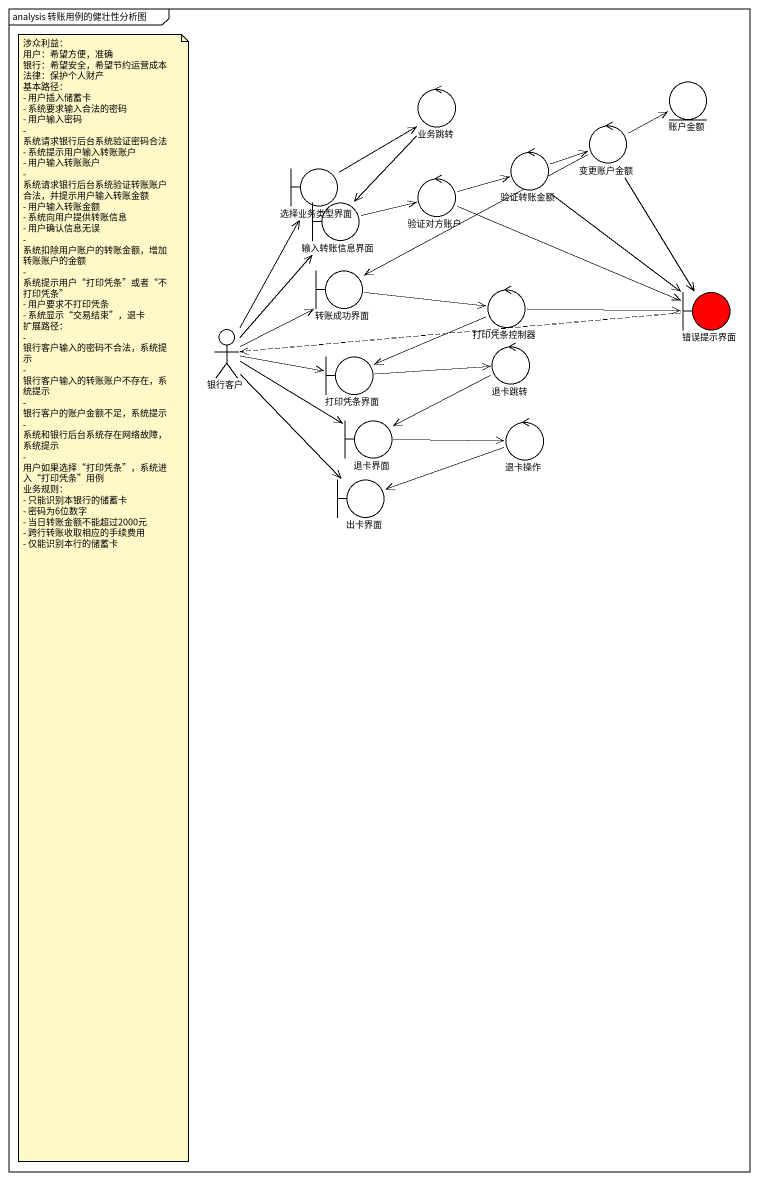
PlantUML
@startuml
mainframe analysis 转账用例的健壮性分析图
control 业务跳转
entity 账户金额
control 变更账户金额
boundary 选择业务类型界面
control 验证转账金额
boundary 输入转账信息界面
control 验证对方账户
boundary 转账成功界面
control 打印凭条控制器
actor 银行客户
boundary 错误提示界面 #FF0000
boundary 打印凭条界面
control 退卡跳转
boundary 退卡界面
control 退卡操作
boundary 出卡界面
业务跳转 --> 输入转账信息界面
变更账户金额 -right-> 账户金额
变更账户金额 -left-> 转账成功界面
变更账户金额 --> 错误提示界面
选择业务类型界面 -up-> 业务跳转
验证转账金额 -right-> 变更账户金额
验证转账金额 --> 错误提示界面
输入转账信息界面 -right-> 验证对方账户
验证对方账户 -right-> 验证转账金额
验证对方账户 -right-> 错误提示界面
转账成功界面 -right-> 打印凭条控制器
打印凭条控制器 -right-> 错误提示界面
打印凭条控制器 -left-> 打印凭条界面
银行客户 -up-> 选择业务类型界面
银行客户 -up-> 输入转账信息界面
银行客户 -up-> 转账成功界面
银行客户 -right-> 打印凭条界面
银行客户 -right-> 退卡界面
银行客户 --> 出卡界面
错误提示界面 .left.> 银行客户
打印凭条界面 -right-> 退卡跳转
退卡跳转 -left-> 退卡界面
退卡界面 -right-> 退卡操作
退卡操作 -left-> 出卡界面
note as N1
  涉众利益：
  用户：希望方便，准确
  银行：希望安全，希望节约运营成本
  法律：保护个人财产
  基本路径：
  - 用户插入储蓄卡
  - 系统要求输入合法的密码
  - 用户输入密码
  - 系统请求银行后台系统验证密码合法
  - 系统提示用户输入转账账户
  - 用户输入转账账户
  - 系统请求银行后台系统验证转账账户合法，并提示用户输入转账金额
  - 用户输入转账金额
  - 系统向用户提供转账信息
  - 用户确认信息无误
  - 系统扣除用户账户的转账金额，增加转账账户的金额
  - 系统提示用户“打印凭条”或者“不打印凭条”
  - 用户要求不打印凭条
  - 系统显示“交易结束”，退卡
  扩展路径：
  - 银行客户输入的密码不合法，系统提示
  - 银行客户输入的转账账户不存在，系统提示
  - 银行客户的账户金额不足，系统提示
  - 系统和银行后台系统存在网络故障，系统提示
  - 用户如果选择“打印凭条”，系统进入“打印凭条”用例
  业务规则：
  - 只能识别本银行的储蓄卡
  - 密码为6位数字
  - 当日转账金额不能超过2000元
  - 跨行转账收取相应的手续费用
  - 仅能识别本行的储蓄卡
end note
@enduml
